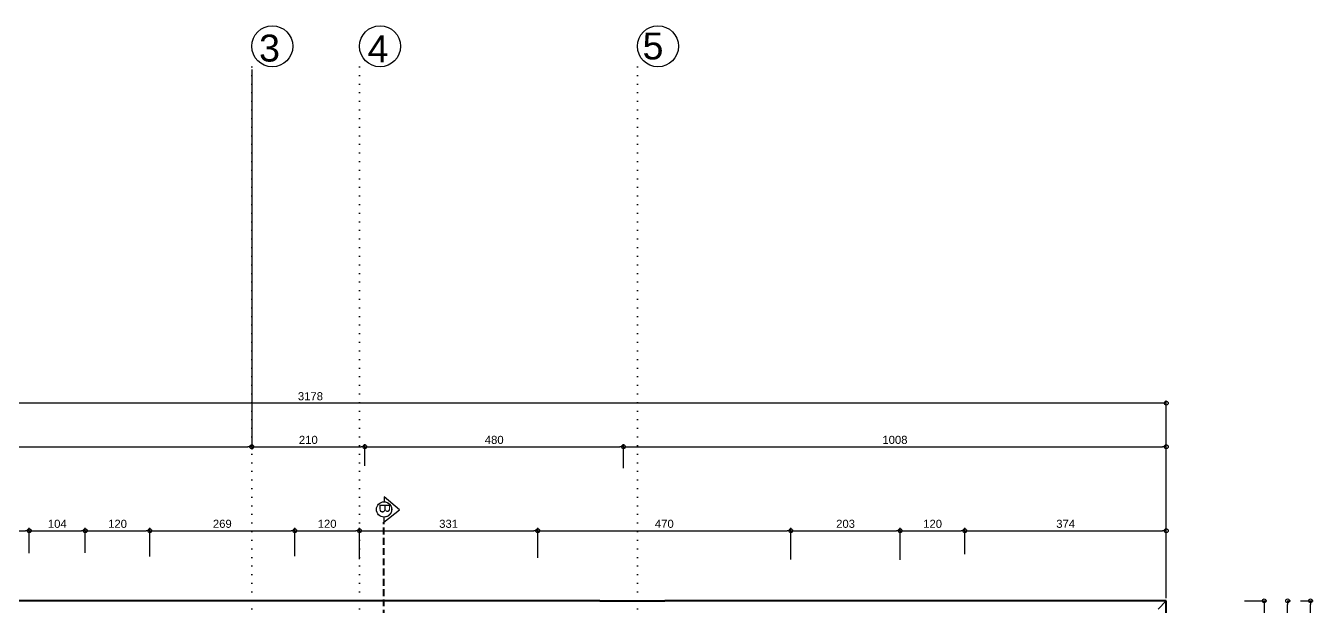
# Model space of a CAD drawing. Header units: millimetres. Extents: x 768 to 14077, y 324 to 18132.
# Drawn here: x 2691 to 5081, y 11732 to 12810 of the extents above; entities that cross this region are included whole.
import ezdxf

# ---------------------------------------------------------------- set-up
doc = ezdxf.new("R2010")
doc.units = ezdxf.units.MM
for name, pattern in [('DOT2', [3.175, 0, -3.175]), ('HIDDEN', [9.525, 6.35, -3.175]), ('HIDDENX2', [19.05, 12.7, -6.35])]:
    doc.linetypes.add(name, pattern=pattern)
doc.layers.add('SEM_AKS', color=161, linetype='Continuous')
for name, color, linetype, lineweight in [('SEM_DUVAR1', 136, 'Continuous', 40), ('SEM_hidden', 8, 'HIDDEN', 13), ('SEM_KESİK1', 254, 'HIDDENX2', 40)]:
    doc.layers.add(name, color=color, linetype=linetype, lineweight=lineweight)
doc.styles.add('SEM_YAZI', font='arial.ttf')
doc.styles.get("Standard").update_dxf_attribs({"font": 'arial.ttf'})
doc.dimstyles.new('1-50-2', dxfattribs={"dimtxt": 15, "dimasz": 7, "dimexe": 5, "dimexo": 5, "dimgap": 5, "dimtad": 1, "dimdec": 0, "dimtxsty": 'Standard', "dimblk": 'ORIGIN', "dimcen": 5, "dimdle": 7, "dimclrd": 256, "dimclre": 256, "dimclrt": 256, "dimadec": 0, "dimazin": 0, "dimtfac": 1, "dimtdec": 0, "dimtix": 1, "dimtmove": 0, "dimatfit": 3, "dimldrblk": 'ORIGIN', "dimfxl": 1, "dimlwd": -1, "dimlwe": -1, "dimarcsym": 0})

# ---------------------------------------------------------------- blocks, each defined once
blk = doc.blocks.new('_Origin')
at = {"color": 0, "linetype": 'ByBlock', "lineweight": -2}
blk.add_line((0, 0), (-1, 0), dxfattribs=at)
blk.add_circle((0, 0), 0.5, dxfattribs=at)
blk = doc.blocks.new('*D271')
at = {"transparency": 16777216}
for p, q in [((2307.2, 11829.7), (2307.2, 11877.5)), ((2314.2, 11872.5), (2690.4, 11872.5)), ((2697.4, 11830.5), (2697.4, 11877.5))]:
    blk.add_line(p, q, dxfattribs=at)
at = {"layer": 'Defpoints', "color": 0, "transparency": 16777216}
for p in [(2697.4, 11872.5), (2307.2, 11824.7), (2697.4, 11825.5)]:
    blk.add_point(p, dxfattribs=at)
at = {"transparency": 16777216, "xscale": 7, "yscale": 7, "zscale": 7, "rotation": 180}
blk.add_blockref('_Origin', (2307.2, 11872.5), dxfattribs=at)
at = {"transparency": 16777216, "xscale": 7, "yscale": 7, "zscale": 7}
blk.add_blockref('_Origin', (2697.4, 11872.5), dxfattribs=at)
at = {"transparency": 16777216, "insert": (2502.3, 11885.2), "char_height": 15, "attachment_point": 5}
blk.add_mtext('390', dxfattribs=at)
blk = doc.blocks.new('*D272')
at = {"transparency": 16777216}
for p, q in [((2697.4, 11830.5), (2697.4, 11877.5)), ((2704.4, 11872.5), (2794.4, 11872.5)), ((2801.4, 11831.6), (2801.4, 11877.5))]:
    blk.add_line(p, q, dxfattribs=at)
at = {"layer": 'Defpoints', "color": 0, "transparency": 16777216}
for p in [(2801.4, 11872.5), (2697.4, 11825.5), (2801.4, 11826.6)]:
    blk.add_point(p, dxfattribs=at)
at = {"transparency": 16777216, "xscale": 7, "yscale": 7, "zscale": 7, "rotation": 180}
blk.add_blockref('_Origin', (2697.4, 11872.5), dxfattribs=at)
at = {"transparency": 16777216, "xscale": 7, "yscale": 7, "zscale": 7}
blk.add_blockref('_Origin', (2801.4, 11872.5), dxfattribs=at)
at = {"transparency": 16777216, "insert": (2749.4, 11885.2), "char_height": 15, "attachment_point": 5}
blk.add_mtext('104', dxfattribs=at)
blk = doc.blocks.new('*D273')
at = {"transparency": 16777216}
for p, q in [((2801.4, 11831.6), (2801.4, 11877.5)), ((2808.4, 11872.5), (2914.2, 11872.5)), ((2921.2, 11824.8), (2921.2, 11877.5))]:
    blk.add_line(p, q, dxfattribs=at)
at = {"layer": 'Defpoints', "color": 0, "transparency": 16777216}
for p in [(2921.2, 11872.5), (2801.4, 11826.6), (2921.2, 11819.8)]:
    blk.add_point(p, dxfattribs=at)
at = {"transparency": 16777216, "xscale": 7, "yscale": 7, "zscale": 7, "rotation": 180}
blk.add_blockref('_Origin', (2801.4, 11872.5), dxfattribs=at)
at = {"transparency": 16777216, "xscale": 7, "yscale": 7, "zscale": 7}
blk.add_blockref('_Origin', (2921.2, 11872.5), dxfattribs=at)
at = {"transparency": 16777216, "insert": (2861.3, 11885.2), "char_height": 15, "attachment_point": 5}
blk.add_mtext('120', dxfattribs=at)
blk = doc.blocks.new('*D274')
at = {"transparency": 16777216}
for p, q in [((2921.2, 11824.8), (2921.2, 11877.5)), ((2928.2, 11872.5), (3183.4, 11872.5)), ((3190.4, 11824.9), (3190.4, 11877.5))]:
    blk.add_line(p, q, dxfattribs=at)
at = {"layer": 'Defpoints', "color": 0, "transparency": 16777216}
for p in [(3190.4, 11872.5), (2921.2, 11819.8), (3190.4, 11819.9)]:
    blk.add_point(p, dxfattribs=at)
at = {"transparency": 16777216, "xscale": 7, "yscale": 7, "zscale": 7, "rotation": 180}
blk.add_blockref('_Origin', (2921.2, 11872.5), dxfattribs=at)
at = {"transparency": 16777216, "xscale": 7, "yscale": 7, "zscale": 7}
blk.add_blockref('_Origin', (3190.4, 11872.5), dxfattribs=at)
at = {"transparency": 16777216, "insert": (3055.8, 11885.2), "char_height": 15, "attachment_point": 5}
blk.add_mtext('269', dxfattribs=at)
blk = doc.blocks.new('*D320')
at = {"transparency": 16777216}
for p, q in [((3190.4, 11824.9), (3190.4, 11877.5)), ((3197.4, 11872.5), (3303.4, 11872.5)), ((3310.4, 11819.4), (3310.4, 11877.5))]:
    blk.add_line(p, q, dxfattribs=at)
at = {"layer": 'Defpoints', "color": 0, "transparency": 16777216}
for p in [(3310.4, 11872.5), (3190.4, 11819.9), (3310.4, 11814.4)]:
    blk.add_point(p, dxfattribs=at)
at = {"transparency": 16777216, "xscale": 7, "yscale": 7, "zscale": 7, "rotation": 180}
blk.add_blockref('_Origin', (3190.4, 11872.5), dxfattribs=at)
at = {"transparency": 16777216, "xscale": 7, "yscale": 7, "zscale": 7}
blk.add_blockref('_Origin', (3310.4, 11872.5), dxfattribs=at)
at = {"transparency": 16777216, "insert": (3250.4, 11885.2), "char_height": 15, "attachment_point": 5}
blk.add_mtext('120', dxfattribs=at)
blk = doc.blocks.new('*D321')
at = {"transparency": 16777216}
for p, q in [((3310.4, 11819.4), (3310.4, 11877.5)), ((3317.4, 11872.5), (3634.4, 11872.5)), ((3641.4, 11822), (3641.4, 11877.5))]:
    blk.add_line(p, q, dxfattribs=at)
at = {"layer": 'Defpoints', "color": 0, "transparency": 16777216}
for p in [(3641.4, 11872.5), (3310.4, 11814.4), (3641.4, 11817)]:
    blk.add_point(p, dxfattribs=at)
at = {"transparency": 16777216, "xscale": 7, "yscale": 7, "zscale": 7, "rotation": 180}
blk.add_blockref('_Origin', (3310.4, 11872.5), dxfattribs=at)
at = {"transparency": 16777216, "xscale": 7, "yscale": 7, "zscale": 7}
blk.add_blockref('_Origin', (3641.4, 11872.5), dxfattribs=at)
at = {"transparency": 16777216, "insert": (3475.9, 11885.2), "char_height": 15, "attachment_point": 5}
blk.add_mtext('331', dxfattribs=at)
blk = doc.blocks.new('*D275')
at = {"transparency": 16777216}
for p, q in [((3641.4, 11822), (3641.4, 11877.5)), ((3648.4, 11872.5), (4104.4, 11872.5)), ((4111.4, 11819.1), (4111.4, 11877.5))]:
    blk.add_line(p, q, dxfattribs=at)
at = {"layer": 'Defpoints', "color": 0, "transparency": 16777216}
for p in [(4111.4, 11872.5), (3641.4, 11817), (4111.4, 11814.1)]:
    blk.add_point(p, dxfattribs=at)
at = {"transparency": 16777216, "xscale": 7, "yscale": 7, "zscale": 7, "rotation": 180}
blk.add_blockref('_Origin', (3641.4, 11872.5), dxfattribs=at)
at = {"transparency": 16777216, "xscale": 7, "yscale": 7, "zscale": 7}
blk.add_blockref('_Origin', (4111.4, 11872.5), dxfattribs=at)
at = {"transparency": 16777216, "insert": (3876.4, 11885.2), "char_height": 15, "attachment_point": 5}
blk.add_mtext('470', dxfattribs=at)
blk = doc.blocks.new('*D276')
at = {"transparency": 16777216}
for p, q in [((4111.4, 11819.1), (4111.4, 11877.5)), ((4118.4, 11872.5), (4307.4, 11872.5)), ((4314.4, 11818.3), (4314.4, 11877.5))]:
    blk.add_line(p, q, dxfattribs=at)
at = {"layer": 'Defpoints', "color": 0, "transparency": 16777216}
for p in [(4314.4, 11872.5), (4111.4, 11814.1), (4314.4, 11813.3)]:
    blk.add_point(p, dxfattribs=at)
at = {"transparency": 16777216, "xscale": 7, "yscale": 7, "zscale": 7, "rotation": 180}
blk.add_blockref('_Origin', (4111.4, 11872.5), dxfattribs=at)
at = {"transparency": 16777216, "xscale": 7, "yscale": 7, "zscale": 7}
blk.add_blockref('_Origin', (4314.4, 11872.5), dxfattribs=at)
at = {"transparency": 16777216, "insert": (4212.9, 11885.2), "char_height": 15, "attachment_point": 5}
blk.add_mtext('203', dxfattribs=at)
blk = doc.blocks.new('*D277')
at = {"transparency": 16777216}
for p, q in [((4314.4, 11818.3), (4314.4, 11877.5)), ((4321.4, 11872.5), (4427.5, 11872.5)), ((4434.5, 11828.7), (4434.5, 11877.5))]:
    blk.add_line(p, q, dxfattribs=at)
at = {"layer": 'Defpoints', "color": 0, "transparency": 16777216}
for p in [(4434.5, 11872.5), (4314.4, 11813.3), (4434.5, 11823.7)]:
    blk.add_point(p, dxfattribs=at)
at = {"transparency": 16777216, "xscale": 7, "yscale": 7, "zscale": 7, "rotation": 180}
blk.add_blockref('_Origin', (4314.4, 11872.5), dxfattribs=at)
at = {"transparency": 16777216, "xscale": 7, "yscale": 7, "zscale": 7}
blk.add_blockref('_Origin', (4434.5, 11872.5), dxfattribs=at)
at = {"transparency": 16777216, "insert": (4374.5, 11885.2), "char_height": 15, "attachment_point": 5}
blk.add_mtext('120', dxfattribs=at)
blk = doc.blocks.new('*D278')
at = {"transparency": 16777216}
for p, q in [((4434.5, 11828.7), (4434.5, 11877.5)), ((4441.5, 11872.5), (4801.4, 11872.5)), ((4808.4, 11833.9), (4808.4, 11877.5))]:
    blk.add_line(p, q, dxfattribs=at)
at = {"layer": 'Defpoints', "color": 0, "transparency": 16777216}
for p in [(4808.4, 11872.5), (4434.5, 11823.7), (4808.4, 11828.9)]:
    blk.add_point(p, dxfattribs=at)
at = {"transparency": 16777216, "xscale": 7, "yscale": 7, "zscale": 7, "rotation": 180}
blk.add_blockref('_Origin', (4434.5, 11872.5), dxfattribs=at)
at = {"transparency": 16777216, "xscale": 7, "yscale": 7, "zscale": 7}
blk.add_blockref('_Origin', (4808.4, 11872.5), dxfattribs=at)
at = {"transparency": 16777216, "insert": (4621.5, 11885.2), "char_height": 15, "attachment_point": 5}
blk.add_mtext('374', dxfattribs=at)
blk = doc.blocks.new('*D322')
at = {"transparency": 16777216}
for p, q in [((1630.4, 11747.4), (1630.4, 12114.3)), ((4801.4, 12109.3), (1637.4, 12109.3)), ((4808.4, 11747.4), (4808.4, 12114.3))]:
    blk.add_line(p, q, dxfattribs=at)
at = {"layer": 'Defpoints', "color": 0, "transparency": 16777216}
for p in [(1630.4, 12109.3), (1630.4, 11742.4), (4808.4, 11742.4)]:
    blk.add_point(p, dxfattribs=at)
at = {"transparency": 16777216, "xscale": 7, "yscale": 7, "zscale": 7, "rotation": 180}
blk.add_blockref('_Origin', (1630.4, 12109.3), dxfattribs=at)
at = {"transparency": 16777216, "xscale": 7, "yscale": 7, "zscale": 7}
blk.add_blockref('_Origin', (4808.4, 12109.3), dxfattribs=at)
at = {"transparency": 16777216, "insert": (3219.4, 12122), "char_height": 15, "attachment_point": 5}
blk.add_mtext('3178', dxfattribs=at)
blk = doc.blocks.new('*D323')
at = {"transparency": 16777216}
for p, q in [((3110.4, 12728.6), (3110.4, 12023.4)), ((1630.4, 11973.8), (1630.4, 12033.4)), ((1637.4, 12028.4), (3103.4, 12028.4))]:
    blk.add_line(p, q, dxfattribs=at)
at = {"layer": 'Defpoints', "color": 0, "transparency": 16777216}
for p in [(3110.4, 12733.6), (3110.4, 12028.4), (1630.4, 11968.8)]:
    blk.add_point(p, dxfattribs=at)
at = {"transparency": 16777216, "xscale": 7, "yscale": 7, "zscale": 7, "rotation": 180}
blk.add_blockref('_Origin', (1630.4, 12028.4), dxfattribs=at)
at = {"transparency": 16777216, "xscale": 7, "yscale": 7, "zscale": 7}
blk.add_blockref('_Origin', (3110.4, 12028.4), dxfattribs=at)
at = {"transparency": 16777216, "insert": (2370.4, 12041), "char_height": 15, "attachment_point": 5}
blk.add_mtext('1480', dxfattribs=at)
blk = doc.blocks.new('*D324')
at = {"transparency": 16777216}
for p, q in [((3110.4, 12728.6), (3110.4, 12023.4)), ((3117.4, 12028.4), (3313.5, 12028.4)), ((3320.5, 11993.1), (3320.5, 12033.4))]:
    blk.add_line(p, q, dxfattribs=at)
at = {"layer": 'Defpoints', "color": 0, "transparency": 16777216}
for p in [(3110.4, 12733.6), (3320.5, 12028.4), (3320.5, 11988.1)]:
    blk.add_point(p, dxfattribs=at)
at = {"transparency": 16777216, "xscale": 7, "yscale": 7, "zscale": 7, "rotation": 180}
blk.add_blockref('_Origin', (3110.4, 12028.4), dxfattribs=at)
at = {"transparency": 16777216, "xscale": 7, "yscale": 7, "zscale": 7}
blk.add_blockref('_Origin', (3320.5, 12028.4), dxfattribs=at)
at = {"transparency": 16777216, "insert": (3215.5, 12041), "char_height": 15, "attachment_point": 5}
blk.add_mtext('210', dxfattribs=at)
blk = doc.blocks.new('*D279')
at = {"transparency": 16777216}
for p, q in [((3320.5, 11993.1), (3320.5, 12033.4)), ((3327.5, 12028.4), (3793.8, 12028.4)), ((3800.8, 11988.5), (3800.8, 12033.4))]:
    blk.add_line(p, q, dxfattribs=at)
at = {"layer": 'Defpoints', "color": 0, "transparency": 16777216}
for p in [(3800.8, 12028.4), (3320.5, 11988.1), (3800.8, 11983.5)]:
    blk.add_point(p, dxfattribs=at)
at = {"transparency": 16777216, "xscale": 7, "yscale": 7, "zscale": 7, "rotation": 180}
blk.add_blockref('_Origin', (3320.5, 12028.4), dxfattribs=at)
at = {"transparency": 16777216, "xscale": 7, "yscale": 7, "zscale": 7}
blk.add_blockref('_Origin', (3800.8, 12028.4), dxfattribs=at)
at = {"transparency": 16777216, "insert": (3560.6, 12041), "char_height": 15, "attachment_point": 5}
blk.add_mtext('480', dxfattribs=at)
blk = doc.blocks.new('*D280')
at = {"transparency": 16777216}
for p, q in [((3800.8, 11988.5), (3800.8, 12033.4)), ((3807.8, 12028.4), (4801.4, 12028.4)), ((4808.4, 11935.9), (4808.4, 12033.4))]:
    blk.add_line(p, q, dxfattribs=at)
at = {"layer": 'Defpoints', "color": 0, "transparency": 16777216}
for p in [(4808.4, 12028.4), (3800.8, 11983.5), (4808.4, 11930.9)]:
    blk.add_point(p, dxfattribs=at)
at = {"transparency": 16777216, "xscale": 7, "yscale": 7, "zscale": 7, "rotation": 180}
blk.add_blockref('_Origin', (3800.8, 12028.4), dxfattribs=at)
at = {"transparency": 16777216, "xscale": 7, "yscale": 7, "zscale": 7}
blk.add_blockref('_Origin', (4808.4, 12028.4), dxfattribs=at)
at = {"transparency": 16777216, "insert": (4304.6, 12041), "char_height": 15, "attachment_point": 5}
blk.add_mtext('1008', dxfattribs=at)
blk = doc.blocks.new('*D300')
at = {"transparency": 16777216}
for p, q in [((4953.3, 11742.4), (4995.1, 11742.4)), ((4990.1, 11735.4), (4990.1, 11277.5)), ((4953.3, 11270.5), (4995.1, 11270.5))]:
    blk.add_line(p, q, dxfattribs=at)
at = {"layer": 'Defpoints', "color": 0, "transparency": 16777216}
for p in [(4948.3, 11742.4), (4948.3, 11270.5), (4990.1, 11270.5)]:
    blk.add_point(p, dxfattribs=at)
at = {"transparency": 16777216, "xscale": 7, "yscale": 7, "zscale": 7}
for p, rotation in [((4990.1, 11742.4), 90), ((4990.1, 11270.5), 270)]:
    blk.add_blockref('_Origin', p, dxfattribs=dict(at, rotation=rotation))
at = {"transparency": 16777216, "insert": (4977.5, 11506.5), "char_height": 15, "attachment_point": 5, "rotation": 90}
blk.add_mtext('472', dxfattribs=at)
blk = doc.blocks.new('*D307')
at = {"transparency": 16777216}
for p, q in [((5057.6, 11742.4), (5081.2, 11742.4)), ((5076.2, 10304.4), (5076.2, 11735.4)), ((5057.6, 10297.4), (5081.2, 10297.4))]:
    blk.add_line(p, q, dxfattribs=at)
at = {"layer": 'Defpoints', "color": 0, "transparency": 16777216}
for p in [(5052.6, 11742.4), (5076.2, 11742.4), (5052.6, 10297.4)]:
    blk.add_point(p, dxfattribs=at)
at = {"transparency": 16777216, "xscale": 7, "yscale": 7, "zscale": 7}
for p, rotation in [((5076.2, 11742.4), 90), ((5076.2, 10297.4), 270)]:
    blk.add_blockref('_Origin', p, dxfattribs=dict(at, rotation=rotation))
at = {"transparency": 16777216, "insert": (5063.6, 11019.9), "char_height": 15, "attachment_point": 5, "rotation": 90}
blk.add_mtext('1445', dxfattribs=at)
blk = doc.blocks.new('*D309')
at = {"transparency": 16777216}
for p, q in [((5032.9, 11742.4), (5038.7, 11742.4)), ((5033.7, 11177.4), (5033.7, 11735.4)), ((5035.2, 11170.4), (5038.7, 11170.4))]:
    blk.add_line(p, q, dxfattribs=at)
at = {"layer": 'Defpoints', "color": 0, "transparency": 16777216}
for p in [(5027.9, 11742.4), (5033.7, 11742.4), (5030.2, 11170.4)]:
    blk.add_point(p, dxfattribs=at)
at = {"transparency": 16777216, "xscale": 7, "yscale": 7, "zscale": 7}
for p, rotation in [((5033.7, 11742.4), 90), ((5033.7, 11170.4), 270)]:
    blk.add_blockref('_Origin', p, dxfattribs=dict(at, rotation=rotation))
at = {"transparency": 16777216, "insert": (5021, 11456.4), "char_height": 15, "attachment_point": 5, "rotation": 90}
blk.add_mtext('572', dxfattribs=at)

msp = doc.modelspace()

# ---------------------------------------------------------------- linework, layer by layer
at = {"layer": 'SEM_AKS', "linetype": 'DOT2', "ltscale": 5}
for p, q in [((3110.4, 12733.6), (3110.4, 9591.4)), ((3310.4, 12733.6), (3310.4, 9591.4)), ((3826.4, 12733.6), (3826.4, 9591.4))]:
    msp.add_line(p, q, dxfattribs=at)
at = {"layer": 'SEM_AKS', "ltscale": 5}
for centre in [(3148.6, 12771.7), (3348.6, 12771.7), (3864.6, 12771.7)]:
    msp.add_circle(centre, 38.1, dxfattribs=at)
at = {"layer": 'SEM_DUVAR1'}
for p, q in [((3756.4, 11742.4), (1630.4, 11742.4)), ((3756.4, 11742.4), (3877.4, 11742.4)), ((4697.4, 11742.4), (3877.4, 11742.4)), ((4808.4, 11742.4), (4697.4, 11742.4)), ((4808.4, 11542.4), (4808.4, 11742.4))]:
    msp.add_line(p, q, dxfattribs=at)
at = {"layer": 'SEM_hidden', "ltscale": 5}
msp.add_line((4085.9, 11019.9), (4808.4, 11742.4), dxfattribs=at)
at = {"layer": 'SEM_KESİK1'}
msp.add_line((3355.6, 10170.1), (3355.6, 11888.1), dxfattribs=at)
at = {"layer": 'SEM_KESİK1', "linetype": 'ByBlock', "lineweight": 30, "ltscale": 0.1}
msp.add_lwpolyline([(3356.3, 11926.1, -1.000319), (3355.8, 11897.8), (3355.7, 11888.5), (3385, 11911.5), (3356.4, 11935.4)], format="xyb", close=True, dxfattribs=at)
msp.add_circle((3356.1, 11912), 14.2, dxfattribs=at)

# ---------------------------------------------------------------- texts
at = {"layer": 'SEM_AKS', "linetype": 'DOT2', "ltscale": 5}
for s, p in [('3', (3124, 12743.4)), ('4', (3325.6, 12742.1)), ('5', (3836, 12747.3))]:
    msp.add_text(s, height=50, dxfattribs=at).set_placement(p)
at = {"layer": 'SEM_KESİK1', "linetype": 'ByBlock', "lineweight": 30, "ltscale": 0.1, "insert": (3347.5, 11904.6), "char_height": 19.8, "width": 7.91, "attachment_point": 9, "rotation": 270, "style": 'SEM_YAZI'}
msp.add_mtext('B', dxfattribs=at)

# ---------------------------------------------------------------- dimensions: what is measured, and where the dimension line sits
for base, p1, p2, picture, middle in [((3110.4, 12028.4), (1630.4, 11968.8), (3110.4, 12733.6), '*D323', (2370.4, 12041)), ((1630.4, 12109.3), (4808.4, 11742.4), (1630.4, 11742.4), '*D322', (3219.4, 12122))]:
    dim = msp.add_linear_dim(base=base, p1=p1, p2=p2, dimstyle='1-50-2')
    dim.commit()
    dim.dimension.update_dxf_attribs({"geometry": picture, "text_midpoint": middle})
for base, p1, p2, picture, middle in [((3320.5, 12028.4), (3110.4, 12733.6), (3320.5, 11988.1), '*D324', (3215.5, 12041)), ((3800.8, 12028.4), (3320.5, 11988.1), (3800.8, 11983.5), '*D279', (3560.6, 12041)), ((4808.4, 12028.4), (3800.8, 11983.5), (4808.4, 11930.9), '*D280', (4304.6, 12041)), ((2697.4, 11872.5), (2307.2, 11824.7), (2697.4, 11825.5), '*D271', (2502.3, 11885.2)), ((2801.4, 11872.5), (2697.4, 11825.5), (2801.4, 11826.6), '*D272', (2749.4, 11885.2)), ((2921.2, 11872.5), (2801.4, 11826.6), (2921.2, 11819.8), '*D273', (2861.3, 11885.2)), ((3190.4, 11872.5), (2921.2, 11819.8), (3190.4, 11819.9), '*D274', (3055.8, 11885.2)), ((3310.4, 11872.5), (3190.4, 11819.9), (3310.4, 11814.4), '*D320', (3250.4, 11885.2)), ((3641.4, 11872.5), (3310.4, 11814.4), (3641.4, 11817), '*D321', (3475.9, 11885.2)), ((4111.4, 11872.5), (3641.4, 11817), (4111.4, 11814.1), '*D275', (3876.4, 11885.2)), ((4314.4, 11872.5), (4111.4, 11814.1), (4314.4, 11813.3), '*D276', (4212.9, 11885.2)), ((4434.5, 11872.5), (4314.4, 11813.3), (4434.5, 11823.7), '*D277', (4374.5, 11885.2)), ((4808.4, 11872.5), (4434.5, 11823.7), (4808.4, 11828.9), '*D278', (4621.5, 11885.2))]:
    dim = msp.add_linear_dim(base=base, p1=p1, p2=p2, dimstyle='1-50-2', override={"dimtmove": 1})
    dim.commit()
    dim.dimension.update_dxf_attribs({"geometry": picture, "text_midpoint": middle})
for base, p1, p2, picture, middle in [((4990.1, 11270.5), (4948.3, 11742.4), (4948.3, 11270.5), '*D300', (4977.5, 11506.5)), ((5076.2, 11742.4), (5052.6, 10297.4), (5052.6, 11742.4), '*D307', (5063.6, 11019.9))]:
    dim = msp.add_linear_dim(base=base, p1=p1, p2=p2, angle=90, dimstyle='1-50-2')
    dim.commit()
    dim.dimension.update_dxf_attribs({"geometry": picture, "text_midpoint": middle})
dim = msp.add_linear_dim(base=(5033.7, 11742.4), p1=(5030.2, 11170.4), p2=(5027.9, 11742.4), angle=90, dimstyle='1-50-2', override={"dimtmove": 1})
dim.commit()
dim.dimension.update_dxf_attribs({"geometry": '*D309', "text_midpoint": (5021, 11456.4)})

doc.saveas('drawing.dxf')
